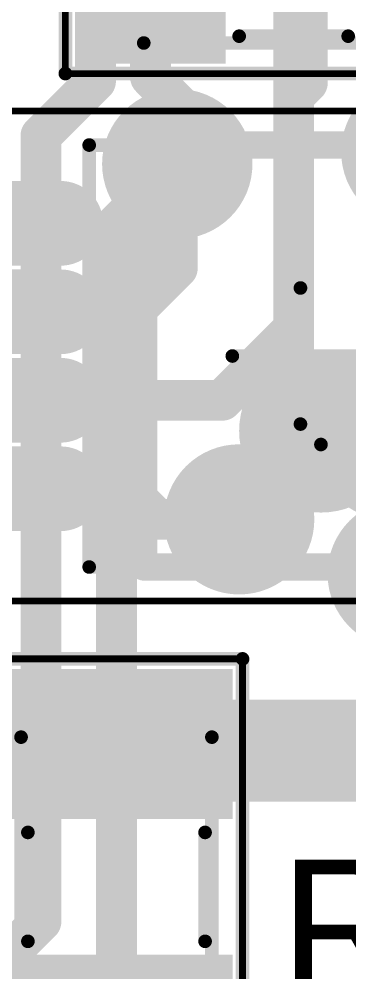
# Model space of a CAD drawing. Header units: millimetres. Extents: x 29.9 to 75.1, y 29.9 to 100.1.
# Drawn here: x 64.09 to 66.51, y 35.57 to 42.58 of the extents above; entities that cross this region are included whole.
import ezdxf

# ---------------------------------------------------------------- set-up
doc = ezdxf.new("R2010")
doc.units = ezdxf.units.MM
for name, color, linetype in [('BottomLayer', 5, 'Continuous'), ('BottomSolder', 6, 'Continuous'), ('Mechanical13', 56, 'Continuous'), ('Mechanical15', 56, 'Continuous'), ('MultiLayer', 9, 'Continuous'), ('TopLayer', 1, 'Continuous'), ('TopOverlay', 2, 'Continuous'), ('TopPaste', 8, 'Continuous'), ('TopSolder', 216, 'Continuous'), ('ViaHoleLayer', 16, 'Continuous')]:
    doc.layers.add(name, color=color, linetype=linetype)

# ---------------------------------------------------------------- blocks, each defined once
blk = doc.blocks.new('SMD_R_0805_1139')
at = {"layer": 'Mechanical13', "const_width": 0.0999998}
for points in [[(-1.10000034, 0.7000011399999999), (-1.10000034, -0.6999985999999999)], [(-1.10000034, 0.7000011399999999), (1.10000034, 0.7000011399999999)], [(1.10000034, 0.7000011399999999), (1.10000034, -0.6999985999999999)], [(-1.10000034, -0.6999985999999999), (1.10000034, -0.6999985999999999)]]:
    blk.add_lwpolyline(points, dxfattribs=at)
at = {"layer": 'Mechanical13', "const_width": 0.0499999}
for points in [[(-1.12499902, 0.7000011399999999, 1), (-1.07500166, 0.7000011399999999, 1)], [(-1.12499902, 0.7000011399999999, 1), (-1.07500166, 0.7000011399999999, 1)], [(1.07500166, 0.7000011399999999, 1), (1.12499902, 0.7000011399999999, 1)], [(1.07500166, 0.7000011399999999, 1), (1.12499902, 0.7000011399999999, 1)], [(-1.12499902, -0.6999985999999999, 1), (-1.07500166, -0.6999985999999999, 1)], [(-1.12499902, -0.6999985999999999, 1), (-1.07500166, -0.6999985999999999, 1)], [(1.07500166, -0.6999985999999999, 1), (1.12499902, -0.6999985999999999, 1)], [(1.07500166, -0.6999985999999999, 1), (1.12499902, -0.6999985999999999, 1)]]:
    blk.add_lwpolyline(points, format="xyb", close=True, dxfattribs=at)
at = {"layer": 'Mechanical15', "const_width": 0.0499999}
for points in [[(-1.67500046, 0.9249994199999999), (-1.67500046, -0.9249994199999999)], [(-1.67500046, 0.9249994199999999), (1.67500046, 0.9249994199999999)], [(1.67500046, 0.9249994199999999), (1.67500046, -0.9249994199999999)], [(-1.67500046, -0.9249994199999999), (1.67500046, -0.9249994199999999)]]:
    blk.add_lwpolyline(points, dxfattribs=at)
at = {"layer": 'Mechanical15', "const_width": 0.02499868}
for points in [[(-1.6874998, 0.9249994199999999, 1), (-1.66250112, 0.9249994199999999, 1)], [(-1.6874998, 0.9249994199999999, 1), (-1.66250112, 0.9249994199999999, 1)], [(1.66250112, 0.9249994199999999, 1), (1.6874998, 0.9249994199999999, 1)], [(1.66250112, 0.9249994199999999, 1), (1.6874998, 0.9249994199999999, 1)], [(-1.6874998, -0.9249994199999999, 1), (-1.66250112, -0.9249994199999999, 1)], [(-1.6874998, -0.9249994199999999, 1), (-1.66250112, -0.9249994199999999, 1)], [(1.66250112, -0.9249994199999999, 1), (1.6874998, -0.9249994199999999, 1)], [(1.66250112, -0.9249994199999999, 1), (1.6874998, -0.9249994199999999, 1)]]:
    blk.add_lwpolyline(points, format="xyb", close=True, dxfattribs=at)
at = {"layer": 'TopLayer'}
for points in [[(-0.6000013399999999, -0.7499985), (-0.6000013399999999, 0.7499985), (-1.49999954, -0.7499985), (-1.49999954, 0.7499985)], [(1.49999954, -0.7499985), (1.49999954, 0.7499985), (0.6000013399999999, -0.7499985), (0.6000013399999999, 0.7499985)]]:
    blk.add_solid(points, dxfattribs=at)
at = {"layer": 'TopOverlay', "const_width": 0.0999998}
for points in [[(-1.67500046, 0.9249994199999999), (1.67500046, 0.9249994199999999)], [(-1.67500046, 0.9249994199999999), (-1.67500046, -0.9249994199999999)], [(1.67500046, 0.9249994199999999), (1.67500046, -0.9249994199999999)], [(-0.3999992, 0.6500012399999999), (0.3999992, 0.6500012399999999)], [(-0.3999992, -0.6499986999999999), (0.3999992, -0.6499986999999999)], [(-1.67500046, -0.9249994199999999), (1.67500046, -0.9249994199999999)]]:
    blk.add_lwpolyline(points, dxfattribs=at)
at = {"layer": 'TopOverlay', "const_width": 0.0499999}
for points in [[(-1.69999914, 0.9249994199999999, 1), (-1.65000178, 0.9249994199999999, 1)], [(-1.69999914, 0.9249994199999999, 1), (-1.65000178, 0.9249994199999999, 1)], [(1.65000178, 0.9249994199999999, 1), (1.69999914, 0.9249994199999999, 1)], [(1.65000178, 0.9249994199999999, 1), (1.69999914, 0.9249994199999999, 1)], [(-0.42499788, 0.6500012399999999, 1), (-0.37500052, 0.6500012399999999, 1)], [(0.37500052, 0.6500012399999999, 1), (0.42499788, 0.6500012399999999, 1)], [(-0.42499788, -0.6499986999999999, 1), (-0.37500052, -0.6499986999999999, 1)], [(0.37500052, -0.6499986999999999, 1), (0.42499788, -0.6499986999999999, 1)], [(-1.69999914, -0.9249994199999999, 1), (-1.65000178, -0.9249994199999999, 1)], [(-1.69999914, -0.9249994199999999, 1), (-1.65000178, -0.9249994199999999, 1)], [(1.65000178, -0.9249994199999999, 1), (1.69999914, -0.9249994199999999, 1)], [(1.65000178, -0.9249994199999999, 1), (1.69999914, -0.9249994199999999, 1)]]:
    blk.add_lwpolyline(points, format="xyb", close=True, dxfattribs=at)
at = {"layer": 'TopPaste'}
for points in [[(-0.6000013399999999, -0.7499985), (-0.6000013399999999, 0.7499985), (-1.49999954, -0.7499985), (-1.49999954, 0.7499985)], [(1.49999954, -0.7499985), (1.49999954, 0.7499985), (0.6000013399999999, -0.7499985), (0.6000013399999999, 0.7499985)]]:
    blk.add_solid(points, dxfattribs=at)
at = {"layer": 'TopSolder'}
for points in [[(-0.49840134, -0.8515984999999999), (-0.49840134, 0.8515984999999999), (-1.60159954, -0.8515984999999999), (-1.60159954, 0.8515984999999999)], [(1.60159954, -0.8515984999999999), (1.60159954, 0.8515984999999999), (0.49840134, -0.8515984999999999), (0.49840134, 0.8515984999999999)]]:
    blk.add_solid(points, dxfattribs=at)
blk = doc.blocks.new('SMD_R_0805_1141')
at = {"layer": 'Mechanical13', "const_width": 0.0999998}
for points in [[(-1.10000034, -0.6999985999999999), (-1.10000034, 0.7000011399999999)], [(-1.10000034, 0.7000011399999999), (1.10000034, 0.7000011399999999)], [(1.10000034, -0.6999985999999999), (1.10000034, 0.7000011399999999)], [(-1.10000034, -0.6999985999999999), (1.10000034, -0.6999985999999999)]]:
    blk.add_lwpolyline(points, dxfattribs=at)
at = {"layer": 'Mechanical13', "const_width": 0.0499999}
for points in [[(-1.12499902, 0.7000011399999999, 1), (-1.07500166, 0.7000011399999999, 1)], [(-1.12499902, 0.7000011399999999, 1), (-1.07500166, 0.7000011399999999, 1)], [(1.07500166, 0.7000011399999999, 1), (1.12499902, 0.7000011399999999, 1)], [(1.07500166, 0.7000011399999999, 1), (1.12499902, 0.7000011399999999, 1)], [(-1.12499902, -0.6999985999999999, 1), (-1.07500166, -0.6999985999999999, 1)], [(-1.12499902, -0.6999985999999999, 1), (-1.07500166, -0.6999985999999999, 1)], [(1.07500166, -0.6999985999999999, 1), (1.12499902, -0.6999985999999999, 1)], [(1.07500166, -0.6999985999999999, 1), (1.12499902, -0.6999985999999999, 1)]]:
    blk.add_lwpolyline(points, format="xyb", close=True, dxfattribs=at)
at = {"layer": 'Mechanical15', "const_width": 0.0499999}
for points in [[(-1.67500046, -0.9249994199999999), (-1.67500046, 0.9249994199999999)], [(-1.67500046, 0.9249994199999999), (1.67500046, 0.9249994199999999)], [(1.67500046, -0.9249994199999999), (1.67500046, 0.9249994199999999)], [(-1.67500046, -0.9249994199999999), (1.67500046, -0.9249994199999999)]]:
    blk.add_lwpolyline(points, dxfattribs=at)
at = {"layer": 'Mechanical15', "const_width": 0.02499868}
for points in [[(-1.6874998, 0.9249994199999999, 1), (-1.66250112, 0.9249994199999999, 1)], [(-1.6874998, 0.9249994199999999, 1), (-1.66250112, 0.9249994199999999, 1)], [(1.66250112, 0.9249994199999999, 1), (1.6874998, 0.9249994199999999, 1)], [(1.66250112, 0.9249994199999999, 1), (1.6874998, 0.9249994199999999, 1)], [(-1.6874998, -0.9249994199999999, 1), (-1.66250112, -0.9249994199999999, 1)], [(-1.6874998, -0.9249994199999999, 1), (-1.66250112, -0.9249994199999999, 1)], [(1.66250112, -0.9249994199999999, 1), (1.6874998, -0.9249994199999999, 1)], [(1.66250112, -0.9249994199999999, 1), (1.6874998, -0.9249994199999999, 1)]]:
    blk.add_lwpolyline(points, format="xyb", close=True, dxfattribs=at)
at = {"layer": 'TopLayer'}
for points in [[(-0.6000013399999999, -0.7499985), (-0.6000013399999999, 0.7499985), (-1.49999954, -0.7499985), (-1.49999954, 0.7499985)], [(1.49999954, -0.7499985), (1.49999954, 0.7499985), (0.6000013399999999, -0.7499985), (0.6000013399999999, 0.7499985)]]:
    blk.add_solid(points, dxfattribs=at)
at = {"layer": 'TopOverlay', "const_width": 0.0999998}
for points in [[(-1.67500046, 0.9249994199999999), (1.67500046, 0.9249994199999999)], [(-1.67500046, -0.9249994199999999), (-1.67500046, 0.9249994199999999)], [(1.67500046, -0.9249994199999999), (1.67500046, 0.9249994199999999)], [(-0.3999992, 0.6500012399999999), (0.3999992, 0.6500012399999999)], [(-0.3999992, -0.6499986999999999), (0.3999992, -0.6499986999999999)], [(-1.67500046, -0.9249994199999999), (1.67500046, -0.9249994199999999)]]:
    blk.add_lwpolyline(points, dxfattribs=at)
at = {"layer": 'TopOverlay', "const_width": 0.0499999}
for points in [[(-1.69999914, 0.9249994199999999, 1), (-1.65000178, 0.9249994199999999, 1)], [(-1.69999914, 0.9249994199999999, 1), (-1.65000178, 0.9249994199999999, 1)], [(1.65000178, 0.9249994199999999, 1), (1.69999914, 0.9249994199999999, 1)], [(1.65000178, 0.9249994199999999, 1), (1.69999914, 0.9249994199999999, 1)], [(-0.42499788, 0.6500012399999999, 1), (-0.37500052, 0.6500012399999999, 1)], [(0.37500052, 0.6500012399999999, 1), (0.42499788, 0.6500012399999999, 1)], [(-0.42499788, -0.6499986999999999, 1), (-0.37500052, -0.6499986999999999, 1)], [(0.37500052, -0.6499986999999999, 1), (0.42499788, -0.6499986999999999, 1)], [(-1.69999914, -0.9249994199999999, 1), (-1.65000178, -0.9249994199999999, 1)], [(-1.69999914, -0.9249994199999999, 1), (-1.65000178, -0.9249994199999999, 1)], [(1.65000178, -0.9249994199999999, 1), (1.69999914, -0.9249994199999999, 1)], [(1.65000178, -0.9249994199999999, 1), (1.69999914, -0.9249994199999999, 1)]]:
    blk.add_lwpolyline(points, format="xyb", close=True, dxfattribs=at)
at = {"layer": 'TopPaste'}
for points in [[(-0.6000013399999999, -0.7499985), (-0.6000013399999999, 0.7499985), (-1.49999954, -0.7499985), (-1.49999954, 0.7499985)], [(1.49999954, -0.7499985), (1.49999954, 0.7499985), (0.6000013399999999, -0.7499985), (0.6000013399999999, 0.7499985)]]:
    blk.add_solid(points, dxfattribs=at)
at = {"layer": 'TopSolder'}
for points in [[(-0.49840134, -0.8515984999999999), (-0.49840134, 0.8515984999999999), (-1.60159954, -0.8515984999999999), (-1.60159954, 0.8515984999999999)], [(1.60159954, -0.8515984999999999), (1.60159954, 0.8515984999999999), (0.49840134, -0.8515984999999999), (0.49840134, 0.8515984999999999)]]:
    blk.add_solid(points, dxfattribs=at)
blk = doc.blocks.new('TSOP_8_65P490X110_1164')
at = {"layer": 'Mechanical13', "const_width": 0.0999998}
for points in [[(1.54999944, 1.54999944), (-1.54999944, 1.54999944)], [(-1.54999944, 1.54999944), (-1.54999944, -1.54999944)], [(1.54999944, 1.54999944), (1.54999944, -1.54999944)], [(1.54999944, -1.54999944), (-1.54999944, -1.54999944)]]:
    blk.add_lwpolyline(points, dxfattribs=at)
at = {"layer": 'Mechanical13'}
for points, const_width in [([(-1.57499812, 1.54999944, 1), (-1.52500076, 1.54999944, 1)], 0.0499999), ([(-1.57499812, 1.54999944, 1), (-1.52500076, 1.54999944, 1)], 0.0499999), ([(1.52500076, 1.54999944, 1), (1.57499812, 1.54999944, 1)], 0.0499999), ([(1.52500076, 1.54999944, 1), (1.57499812, 1.54999944, 1)], 0.0499999), ([(-0.1499997, 0.6499986999999999, 1), (-1.1499977, 0.6499986999999999, 1)], 0.0999998), ([(-1.17499638, 0.6499986999999999, 1), (-1.12499902, 0.6499986999999999, 1)], 0.0499999), ([(-0.17499838, 0.6499986999999999, 1), (-0.12500102, 0.6499986999999999, 1)], 0.0499999), ([(-1.57499812, -1.54999944, 1), (-1.52500076, -1.54999944, 1)], 0.0499999), ([(-1.57499812, -1.54999944, 1), (-1.52500076, -1.54999944, 1)], 0.0499999), ([(1.52500076, -1.54999944, 1), (1.57499812, -1.54999944, 1)], 0.0499999), ([(1.52500076, -1.54999944, 1), (1.57499812, -1.54999944, 1)], 0.0499999)]:
    blk.add_lwpolyline(points, format="xyb", close=True, dxfattribs=dict(at, const_width=const_width))
at = {"layer": 'Mechanical15'}
for points, const_width in [([(3.15000132, 1.79999894), (-3.14999878, 1.79999894)], 0.0499999), ([(-3.14999878, 1.79999894), (-3.14999878, -1.80000148)], 0.0499999), ([(3.15000132, 1.79999894), (3.15000132, -1.80000148)], 0.0499999), ([(0, 0.499999), (0, -0.50000154)], 0.0999998), ([(0.50000154, 0), (-0.499999, 0)], 0.0999998), ([(3.15000132, -1.80000148), (-3.14999878, -1.80000148)], 0.0499999)]:
    blk.add_lwpolyline(points, dxfattribs=dict(at, const_width=const_width))
for points, const_width in [([(-3.16249812, 1.79999894, 1), (-3.13749944, 1.79999894, 1)], 0.02499868), ([(-3.16249812, 1.79999894, 1), (-3.13749944, 1.79999894, 1)], 0.02499868), ([(3.13750198, 1.79999894, 1), (3.16250066, 1.79999894, 1)], 0.02499868), ([(3.13750198, 1.79999894, 1), (3.16250066, 1.79999894, 1)], 0.02499868), ([(-0.02499868, 0.499999, 1), (0.02499868, 0.499999, 1)], 0.0499999), ([(-0.52499768, 0, 1), (-0.47500032, 0, 1)], 0.0499999), ([(0.47500286, 0, 1), (0.52500022, 0, 1)], 0.0499999), ([(-0.02499868, -0.50000154, 1), (0.02499868, -0.50000154, 1)], 0.0499999), ([(-3.16249812, -1.80000148, 1), (-3.13749944, -1.80000148, 1)], 0.02499868), ([(-3.16249812, -1.80000148, 1), (-3.13749944, -1.80000148, 1)], 0.02499868), ([(3.13750198, -1.80000148, 1), (3.16250066, -1.80000148, 1)], 0.02499868), ([(3.13750198, -1.80000148, 1), (3.16250066, -1.80000148, 1)], 0.02499868)]:
    blk.add_lwpolyline(points, format="xyb", close=True, dxfattribs=dict(at, const_width=const_width))
at = {"layer": 'TopLayer', "const_width": 0.4191}
for points in [[(1.75955198, 0.9749993199999999), (2.69045182, 0.9749993199999999)], [(-2.69044928, 0.32499808), (-1.75954944, 0.32499808)], [(1.75955198, 0.32499808), (2.69045182, 0.32499808)], [(-2.69044928, -0.32500062), (-1.75954944, -0.32500062)], [(1.75955198, -0.32500062), (2.69045182, -0.32500062)], [(-2.69044928, -0.97500186), (-1.75954944, -0.97500186)], [(1.75955198, -0.97500186), (2.69045182, -0.97500186)]]:
    blk.add_lwpolyline(points, dxfattribs=at)
at = {"layer": 'TopLayer', "const_width": 0.20955}
for points in [[(1.65477698, 0.9749993199999999, 1), (1.86432698, 0.9749993199999999, 1)], [(2.58567682, 0.9749993199999999, 1), (2.79522682, 0.9749993199999999, 1)], [(-2.79522428, 0.32499808, 1), (-2.58567428, 0.32499808, 1)], [(-1.86432444, 0.32499808, 1), (-1.65477444, 0.32499808, 1)], [(1.65477698, 0.32499808, 1), (1.86432698, 0.32499808, 1)], [(2.58567682, 0.32499808, 1), (2.79522682, 0.32499808, 1)], [(-2.79522428, -0.32500062, 1), (-2.58567428, -0.32500062, 1)], [(-1.86432444, -0.32500062, 1), (-1.65477444, -0.32500062, 1)], [(1.65477698, -0.32500062, 1), (1.86432698, -0.32500062, 1)], [(2.58567682, -0.32500062, 1), (2.79522682, -0.32500062, 1)], [(-2.79522428, -0.97500186, 1), (-2.58567428, -0.97500186, 1)], [(-1.86432444, -0.97500186, 1), (-1.65477444, -0.97500186, 1)], [(1.65477698, -0.97500186, 1), (1.86432698, -0.97500186, 1)], [(2.58567682, -0.97500186, 1), (2.79522682, -0.97500186, 1)]]:
    blk.add_lwpolyline(points, format="xyb", close=True, dxfattribs=at)
at = {"layer": 'TopLayer'}
blk.add_solid([(-1.54999436, 0.76544932), (-1.54999436, 1.18454932), (-2.90000436, 0.76544932), (-2.90000436, 1.18454932)], dxfattribs=at)
at = {"layer": 'TopOverlay'}
for points, const_width in [([(-2.09999834, 1.77500026, 1), (-2.35000038, 1.77500026, 1)], 0.2499995), ([(-2.41249962, 1.77500026, 1), (-2.28750114, 1.77500026, 1)], 0.12499848), ([(-2.16249758, 1.77500026, 1), (-2.0374991, 1.77500026, 1)], 0.12499848), ([(-1.20000014, 1.54999944, 1), (-1.10000034, 1.54999944, 1)], 0.0999998), ([(-1.20000014, 1.54999944, 1), (-1.10000034, 1.54999944, 1)], 0.0999998), ([(1.10000034, 1.54999944, 1), (1.20000014, 1.54999944, 1)], 0.0999998), ([(1.10000034, 1.54999944, 1), (1.20000014, 1.54999944, 1)], 0.0999998), ([(0.1499997, 0.5499989, 1), (-0.4499991, 0.5499989, 1)], 0.5999987999999999), ([(-0.5999987999999999, 0.5499989, 1), (-0.2999994, 0.5499989, 1)], 0.2999994), ([(0, 0.5499989, 1), (0.2999994, 0.5499989, 1)], 0.2999994), ([(-1.20000014, -1.54999944, 1), (-1.10000034, -1.54999944, 1)], 0.0999998), ([(-1.20000014, -1.54999944, 1), (-1.10000034, -1.54999944, 1)], 0.0999998), ([(1.10000034, -1.54999944, 1), (1.20000014, -1.54999944, 1)], 0.0999998), ([(1.10000034, -1.54999944, 1), (1.20000014, -1.54999944, 1)], 0.0999998)]:
    blk.add_lwpolyline(points, format="xyb", close=True, dxfattribs=dict(at, const_width=const_width))
at = {"layer": 'TopOverlay', "const_width": 0.1999996}
for points in [[(1.15000024, 1.54999944), (-1.15000024, 1.54999944)], [(-1.15000024, 1.54999944), (-1.15000024, -1.54999944)], [(1.15000024, 1.54999944), (1.15000024, -1.54999944)], [(1.15000024, -1.54999944), (-1.15000024, -1.54999944)]]:
    blk.add_lwpolyline(points, dxfattribs=at)
at = {"layer": 'TopPaste', "const_width": 0.4191}
for points in [[(1.75955198, 0.9749993199999999), (2.69045182, 0.9749993199999999)], [(-2.69044928, 0.32499808), (-1.75954944, 0.32499808)], [(1.75955198, 0.32499808), (2.69045182, 0.32499808)], [(-2.69044928, -0.32500062), (-1.75954944, -0.32500062)], [(1.75955198, -0.32500062), (2.69045182, -0.32500062)], [(-2.69044928, -0.97500186), (-1.75954944, -0.97500186)], [(1.75955198, -0.97500186), (2.69045182, -0.97500186)]]:
    blk.add_lwpolyline(points, dxfattribs=at)
at = {"layer": 'TopPaste', "const_width": 0.20955}
for points in [[(1.65477698, 0.9749993199999999, 1), (1.86432698, 0.9749993199999999, 1)], [(2.58567682, 0.9749993199999999, 1), (2.79522682, 0.9749993199999999, 1)], [(-2.79522428, 0.32499808, 1), (-2.58567428, 0.32499808, 1)], [(-1.86432444, 0.32499808, 1), (-1.65477444, 0.32499808, 1)], [(1.65477698, 0.32499808, 1), (1.86432698, 0.32499808, 1)], [(2.58567682, 0.32499808, 1), (2.79522682, 0.32499808, 1)], [(-2.79522428, -0.32500062, 1), (-2.58567428, -0.32500062, 1)], [(-1.86432444, -0.32500062, 1), (-1.65477444, -0.32500062, 1)], [(1.65477698, -0.32500062, 1), (1.86432698, -0.32500062, 1)], [(2.58567682, -0.32500062, 1), (2.79522682, -0.32500062, 1)], [(-2.79522428, -0.97500186, 1), (-2.58567428, -0.97500186, 1)], [(-1.86432444, -0.97500186, 1), (-1.65477444, -0.97500186, 1)], [(1.65477698, -0.97500186, 1), (1.86432698, -0.97500186, 1)], [(2.58567682, -0.97500186, 1), (2.79522682, -0.97500186, 1)]]:
    blk.add_lwpolyline(points, format="xyb", close=True, dxfattribs=at)
at = {"layer": 'TopPaste'}
blk.add_solid([(-1.54999436, 0.76544932), (-1.54999436, 1.18454932), (-2.90000436, 0.76544932), (-2.90000436, 1.18454932)], dxfattribs=at)
at = {"layer": 'TopSolder', "const_width": 0.6223}
for points in [[(1.75955198, 0.9749993199999999), (2.69045182, 0.9749993199999999)], [(-2.69044928, 0.32499808), (-1.75954944, 0.32499808)], [(1.75955198, 0.32499808), (2.69045182, 0.32499808)], [(-2.69044928, -0.32500062), (-1.75954944, -0.32500062)], [(1.75955198, -0.32500062), (2.69045182, -0.32500062)], [(-2.69044928, -0.97500186), (-1.75954944, -0.97500186)], [(1.75955198, -0.97500186), (2.69045182, -0.97500186)]]:
    blk.add_lwpolyline(points, dxfattribs=at)
at = {"layer": 'TopSolder', "const_width": 0.31115}
for points in [[(1.60397698, 0.9749993199999999, 1), (1.91512698, 0.9749993199999999, 1)], [(2.53487682, 0.9749993199999999, 1), (2.84602682, 0.9749993199999999, 1)], [(-2.84602428, 0.32499808, 1), (-2.53487428, 0.32499808, 1)], [(-1.91512444, 0.32499808, 1), (-1.60397444, 0.32499808, 1)], [(1.60397698, 0.32499808, 1), (1.91512698, 0.32499808, 1)], [(2.53487682, 0.32499808, 1), (2.84602682, 0.32499808, 1)], [(-2.84602428, -0.32500062, 1), (-2.53487428, -0.32500062, 1)], [(-1.91512444, -0.32500062, 1), (-1.60397444, -0.32500062, 1)], [(1.60397698, -0.32500062, 1), (1.91512698, -0.32500062, 1)], [(2.53487682, -0.32500062, 1), (2.84602682, -0.32500062, 1)], [(-2.84602428, -0.97500186, 1), (-2.53487428, -0.97500186, 1)], [(-1.91512444, -0.97500186, 1), (-1.60397444, -0.97500186, 1)], [(1.60397698, -0.97500186, 1), (1.91512698, -0.97500186, 1)], [(2.53487682, -0.97500186, 1), (2.84602682, -0.97500186, 1)]]:
    blk.add_lwpolyline(points, format="xyb", close=True, dxfattribs=at)
at = {"layer": 'TopSolder'}
blk.add_solid([(-1.44839436, 0.66384932), (-1.44839436, 1.28614932), (-3.00160436, 0.66384932), (-3.00160436, 1.28614932)], dxfattribs=at)

msp = doc.modelspace()

# ---------------------------------------------------------------- linework, layer by layer
at = {"layer": 'BottomLayer', "const_width": 0.2999994}
for points in [[(64.64592608, 42.11881086), (64.64592608, 48.77092608)], [(66.10000495999999, 39.20000288), (66.10000495999999, 47.69997572)], [(64.24600308, 41.71888786), (64.64592608, 42.11881086)], [(64.24600308, 35.94600126), (64.24600308, 41.71888786)], [(64.80000248, 41.06514774), (65.24600362, 41.51114888)], [(64.80000248, 35.40000032), (64.80000248, 41.06514774)], [(65.80000301999999, 38.90000094), (66.10000495999999, 39.20000288)], [(65.70000068, 38.90000094), (65.80000301999999, 38.90000094)], [(63.60000234, 35.30000052), (64.24600308, 35.94600126)]]:
    msp.add_lwpolyline(points, dxfattribs=at)
at = {"layer": 'BottomLayer'}
for points, const_width in [([(64.5709275, 42.11881086, 1), (64.72092466, 42.11881086, 1)], 0.1499997), ([(64.5709275, 42.11881086, 1), (64.72092466, 42.11881086, 1)], 0.1499997), ([(65.02100279999999, 41.51114888, 1), (65.47100444, 41.51114888, 1)], 0.4499991), ([(64.1710045, 41.71888786, 1), (64.32100166, 41.71888786, 1)], 0.1499997), ([(64.1710045, 41.71888786, 1), (64.32100166, 41.71888786, 1)], 0.1499997), ([(65.17100504, 41.51114888, 1), (65.3210022, 41.51114888, 1)], 0.1499997), ([(64.72500389999999, 41.06514774, 1), (64.87500106, 41.06514774, 1)], 0.1499997), ([(64.72500389999999, 41.06514774, 1), (64.87500106, 41.06514774, 1)], 0.1499997), ([(65.47499986, 38.90000094, 1), (65.9250015, 38.90000094, 1)], 0.4499991), ([(66.02500638, 39.20000288, 1), (66.17500353999999, 39.20000288, 1)], 0.1499997), ([(66.02500638, 39.20000288, 1), (66.17500353999999, 39.20000288, 1)], 0.1499997), ([(65.6250021, 38.90000094, 1), (65.77499926, 38.90000094, 1)], 0.1499997), ([(65.72500443999999, 38.90000094, 1), (65.87500159999999, 38.90000094, 1)], 0.1499997), ([(65.72500443999999, 38.90000094, 1), (65.87500159999999, 38.90000094, 1)], 0.1499997), ([(66.67500254, 38.4999992, 1), (67.12500417999999, 38.4999992, 1)], 0.4499991), ([(64.1710045, 35.94600126, 1), (64.32100166, 35.94600126, 1)], 0.1499997), ([(64.1710045, 35.94600126, 1), (64.32100166, 35.94600126, 1)], 0.1499997)]:
    msp.add_lwpolyline(points, format="xyb", close=True, dxfattribs=dict(at, const_width=const_width))
at = {"layer": 'BottomSolder', "const_width": 0.5515991}
for points in [[(66.7241236, 41.59998792, 1), (67.27572524, 41.59998792, 1)], [(64.9702028, 41.51114888, 1), (65.52180444, 41.51114888, 1)], [(65.42419986, 38.90000094, 1), (65.9758015, 38.90000094, 1)], [(66.62420254, 38.4999992, 1), (67.17580418, 38.4999992, 1)]]:
    msp.add_lwpolyline(points, format="xyb", close=True, dxfattribs=at)
at = {"layer": 'MultiLayer', "const_width": 0.4499991}
for points in [[(65.02100279999999, 41.51114888, 1), (65.47100444, 41.51114888, 1)], [(65.47499986, 38.90000094, 1), (65.9250015, 38.90000094, 1)], [(66.67500254, 38.4999992, 1), (67.12500417999999, 38.4999992, 1)]]:
    msp.add_lwpolyline(points, format="xyb", close=True, dxfattribs=at)
at = {"layer": 'TopLayer'}
for points, const_width in [([(66.20000222, 42.10774154), (66.20000222, 46.50000098)], 0.2999994), ([(65.05000197999999, 42.14999951999999), (65.05000197999999, 43.10000016)], 0.2999994), ([(65.05000197999999, 42.14999951999999), (65.30000147999999, 41.90000002)], 0.2999994), ([(66.10000242, 42.00774174), (66.20000222, 42.10774154)], 0.2999994), ([(66.10000242, 40.30000068), (66.10000242, 42.00774174)], 0.2999994), ([(65.30000147999999, 41.56514674), (65.30000147999999, 41.90000002)], 0.2999994), ([(65.24600362, 41.51114888), (65.30000147999999, 41.56514674)], 0.2999994), ([(65.24600362, 40.74600182), (65.24600362, 41.51114888)], 0.2999994), ([(64.92500095999999, 40.42499916), (65.24600362, 40.74600182)], 0.2999994), ([(63.92474896, 40.42499916), (64.92500095999999, 40.42499916)], 0.2999994), ([(65.5750022, 39.77500046), (66.10000242, 40.30000068)], 0.2999994), ([(63.92474896, 39.77500046), (65.5750022, 39.77500046)], 0.2999994), ([(63.92474896, 39.12499922), (64.8750036, 39.12499922)], 0.2999994), ([(64.8750036, 39.12499922), (65.10000188, 38.90000094)], 0.2999994), ([(65.10000188, 38.90000094), (65.70000068, 38.90000094)], 0.2999994), ([(61.35000176, 37.2000018), (67.50000216, 37.2000018)], 0.75000104)]:
    msp.add_lwpolyline(points, dxfattribs=dict(at, const_width=const_width))
for points, const_width in [([(64.97500339999999, 42.14999951999999, 1), (65.12500055999999, 42.14999951999999, 1)], 0.1499997), ([(64.97500339999999, 42.14999951999999, 1), (65.12500055999999, 42.14999951999999, 1)], 0.1499997), ([(66.12500364, 42.10774154, 1), (66.2750008, 42.10774154, 1)], 0.1499997), ([(66.12500364, 42.10774154, 1), (66.2750008, 42.10774154, 1)], 0.1499997), ([(66.02500384, 42.00774174, 1), (66.175001, 42.00774174, 1)], 0.1499997), ([(66.02500384, 42.00774174, 1), (66.175001, 42.00774174, 1)], 0.1499997), ([(65.22500289999999, 41.90000002, 1), (65.37500005999999, 41.90000002, 1)], 0.1499997), ([(65.22500289999999, 41.90000002, 1), (65.37500005999999, 41.90000002, 1)], 0.1499997), ([(65.02100279999999, 41.51114888, 1), (65.47100444, 41.51114888, 1)], 0.4499991), ([(65.17100504, 41.51114888, 1), (65.3210022, 41.51114888, 1)], 0.1499997), ([(65.17100504, 41.51114888, 1), (65.3210022, 41.51114888, 1)], 0.1499997), ([(65.22500289999999, 41.56514674, 1), (65.37500005999999, 41.56514674, 1)], 0.1499997), ([(65.22500289999999, 41.56514674, 1), (65.37500005999999, 41.56514674, 1)], 0.1499997), ([(65.17100504, 40.74600182, 1), (65.3210022, 40.74600182, 1)], 0.1499997), ([(65.17100504, 40.74600182, 1), (65.3210022, 40.74600182, 1)], 0.1499997), ([(64.85000237999999, 40.42499916, 1), (64.99999953999999, 40.42499916, 1)], 0.1499997), ([(64.85000237999999, 40.42499916, 1), (64.99999953999999, 40.42499916, 1)], 0.1499997), ([(66.02500384, 40.30000068, 1), (66.175001, 40.30000068, 1)], 0.1499997), ([(66.02500384, 40.30000068, 1), (66.175001, 40.30000068, 1)], 0.1499997), ([(65.50000362, 39.77500046, 1), (65.65000078, 39.77500046, 1)], 0.1499997), ([(65.50000362, 39.77500046, 1), (65.65000078, 39.77500046, 1)], 0.1499997), ([(65.47499986, 38.90000094, 1), (65.9250015, 38.90000094, 1)], 0.4499991), ([(64.80000502, 39.12499922, 1), (64.95000218, 39.12499922, 1)], 0.1499997), ([(64.80000502, 39.12499922, 1), (64.95000218, 39.12499922, 1)], 0.1499997), ([(65.0250033, 38.90000094, 1), (65.17500045999999, 38.90000094, 1)], 0.1499997), ([(65.0250033, 38.90000094, 1), (65.17500045999999, 38.90000094, 1)], 0.1499997), ([(65.6250021, 38.90000094, 1), (65.77499926, 38.90000094, 1)], 0.1499997), ([(66.67500254, 38.4999992, 1), (67.12500417999999, 38.4999992, 1)], 0.4499991)]:
    msp.add_lwpolyline(points, format="xyb", close=True, dxfattribs=dict(at, const_width=const_width))
at = {"layer": 'TopSolder', "const_width": 0.5515991}
for points in [[(66.7241236, 41.59998792, 1), (67.27572524, 41.59998792, 1)], [(64.9702028, 41.51114888, 1), (65.52180444, 41.51114888, 1)], [(65.42419986, 38.90000094, 1), (65.9758015, 38.90000094, 1)], [(66.62420254, 38.4999992, 1), (67.17580418, 38.4999992, 1)]]:
    msp.add_lwpolyline(points, format="xyb", close=True, dxfattribs=at)
at = {"layer": 'ViaHoleLayer', "const_width": 0.2499995}
for points in [[(65.12100514, 41.51114888, 1), (65.3710021, 41.51114888, 1)], [(65.5750022, 38.90000094, 1), (65.82499915999999, 38.90000094, 1)]]:
    msp.add_lwpolyline(points, format="xyb", close=True, dxfattribs=at)

# ---------------------------------------------------------------- block references
for name, p, rotation in [('SMD_R_0805_1141', (66.10000242, 43.10000016), 360), ('TSOP_8_65P490X110_1164', (66.14975086, 40.09999853999999), 180), ('SMD_R_0805_1139', (64.80000248, 36.20000126), 90)]:
    msp.add_blockref(name, p, dxfattribs=dict(rotation=rotation))

# ---------------------------------------------------------------- texts
at = {"layer": 'TopOverlay'}
msp.add_text('R23', height=1.00000054, dxfattribs=at).set_placement((66.00000007999999, 35.40000032))

doc.saveas('drawing.dxf')
